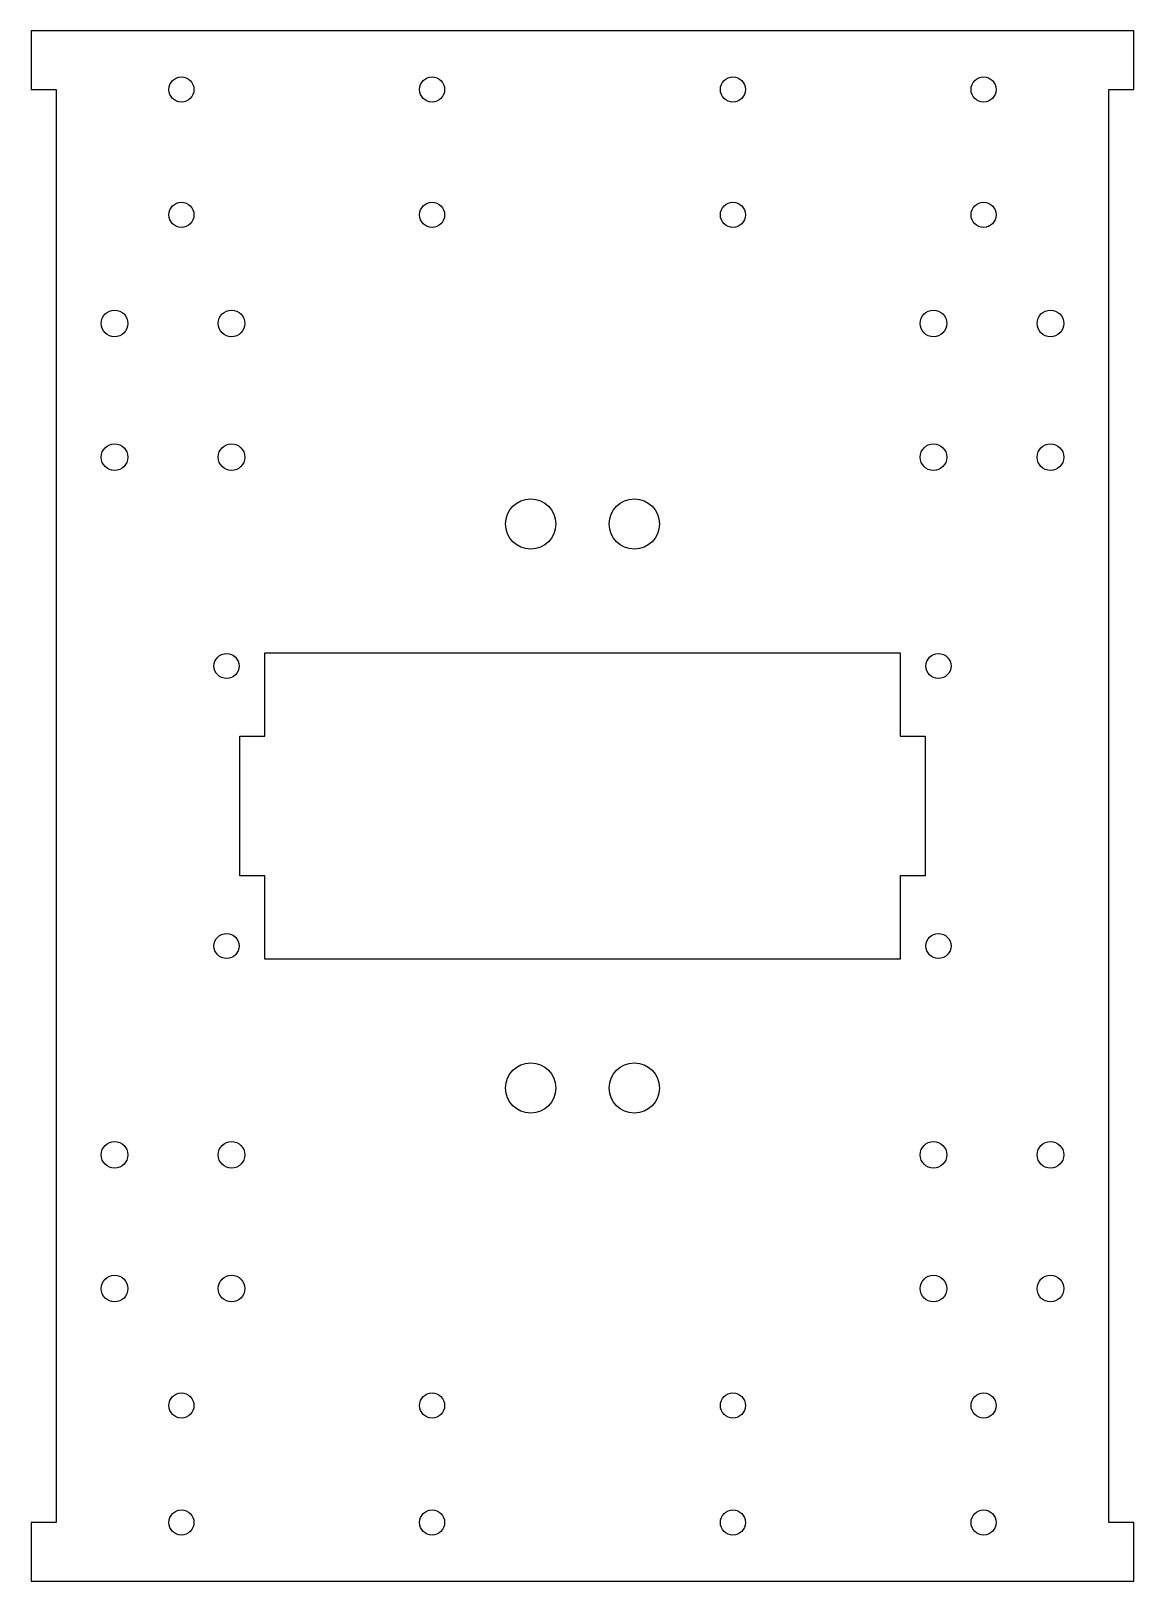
# Model space of a CAD drawing. Header units: millimetres. Extents: x 34 to 166, y 25 to 210.
import ezdxf

# ---------------------------------------------------------------- set-up
doc = ezdxf.new("R2010")
doc.units = ezdxf.units.MM

msp = doc.modelspace()

# ---------------------------------------------------------------- linework, layer by layer
for points in [[(37, 203), (37, 31.5), (34, 31.5), (34, 24.5), (166, 24.5), (166, 31.5), (163, 31.5), (163, 203), (166, 203), (166, 210), (34, 210), (34, 203)], [(59, 125.6), (62, 125.6), (62, 135.6), (138, 135.6), (138, 125.6), (141, 125.6), (141, 108.9), (138, 108.9), (138, 98.9), (62, 98.9), (62, 108.9), (59, 108.9)]]:
    msp.add_lwpolyline(points, close=True)
for centre, radius in [((52, 203), 1.5), ((82, 203), 1.5), ((118, 203), 1.5), ((148, 203), 1.5), ((52, 188), 1.5), ((82, 188), 1.5), ((118, 188), 1.5), ((148, 188), 1.5), ((44, 175), 1.6), ((58, 175), 1.6), ((142, 175), 1.6), ((156, 175), 1.6), ((44, 159), 1.6), ((58, 159), 1.6), ((142, 159), 1.6), ((156, 159), 1.6), ((93.8, 151), 3), ((106.2, 151), 3), ((57.4, 134), 1.5), ((142.6, 134), 1.5), ((57.4, 100.5), 1.5), ((142.6, 100.5), 1.5), ((93.8, 83.5), 3), ((106.2, 83.5), 3), ((44, 75.5), 1.6), ((58, 75.5), 1.6), ((142, 75.5), 1.6), ((156, 75.5), 1.6), ((44, 59.5), 1.6), ((58, 59.5), 1.6), ((142, 59.5), 1.6), ((156, 59.5), 1.6), ((52, 45.5), 1.5), ((82, 45.5), 1.5), ((118, 45.5), 1.5), ((148, 45.5), 1.5), ((52, 31.5), 1.5), ((82, 31.5), 1.5), ((118, 31.5), 1.5), ((148, 31.5), 1.5)]:
    msp.add_circle(centre, radius)

doc.saveas('drawing.dxf')
